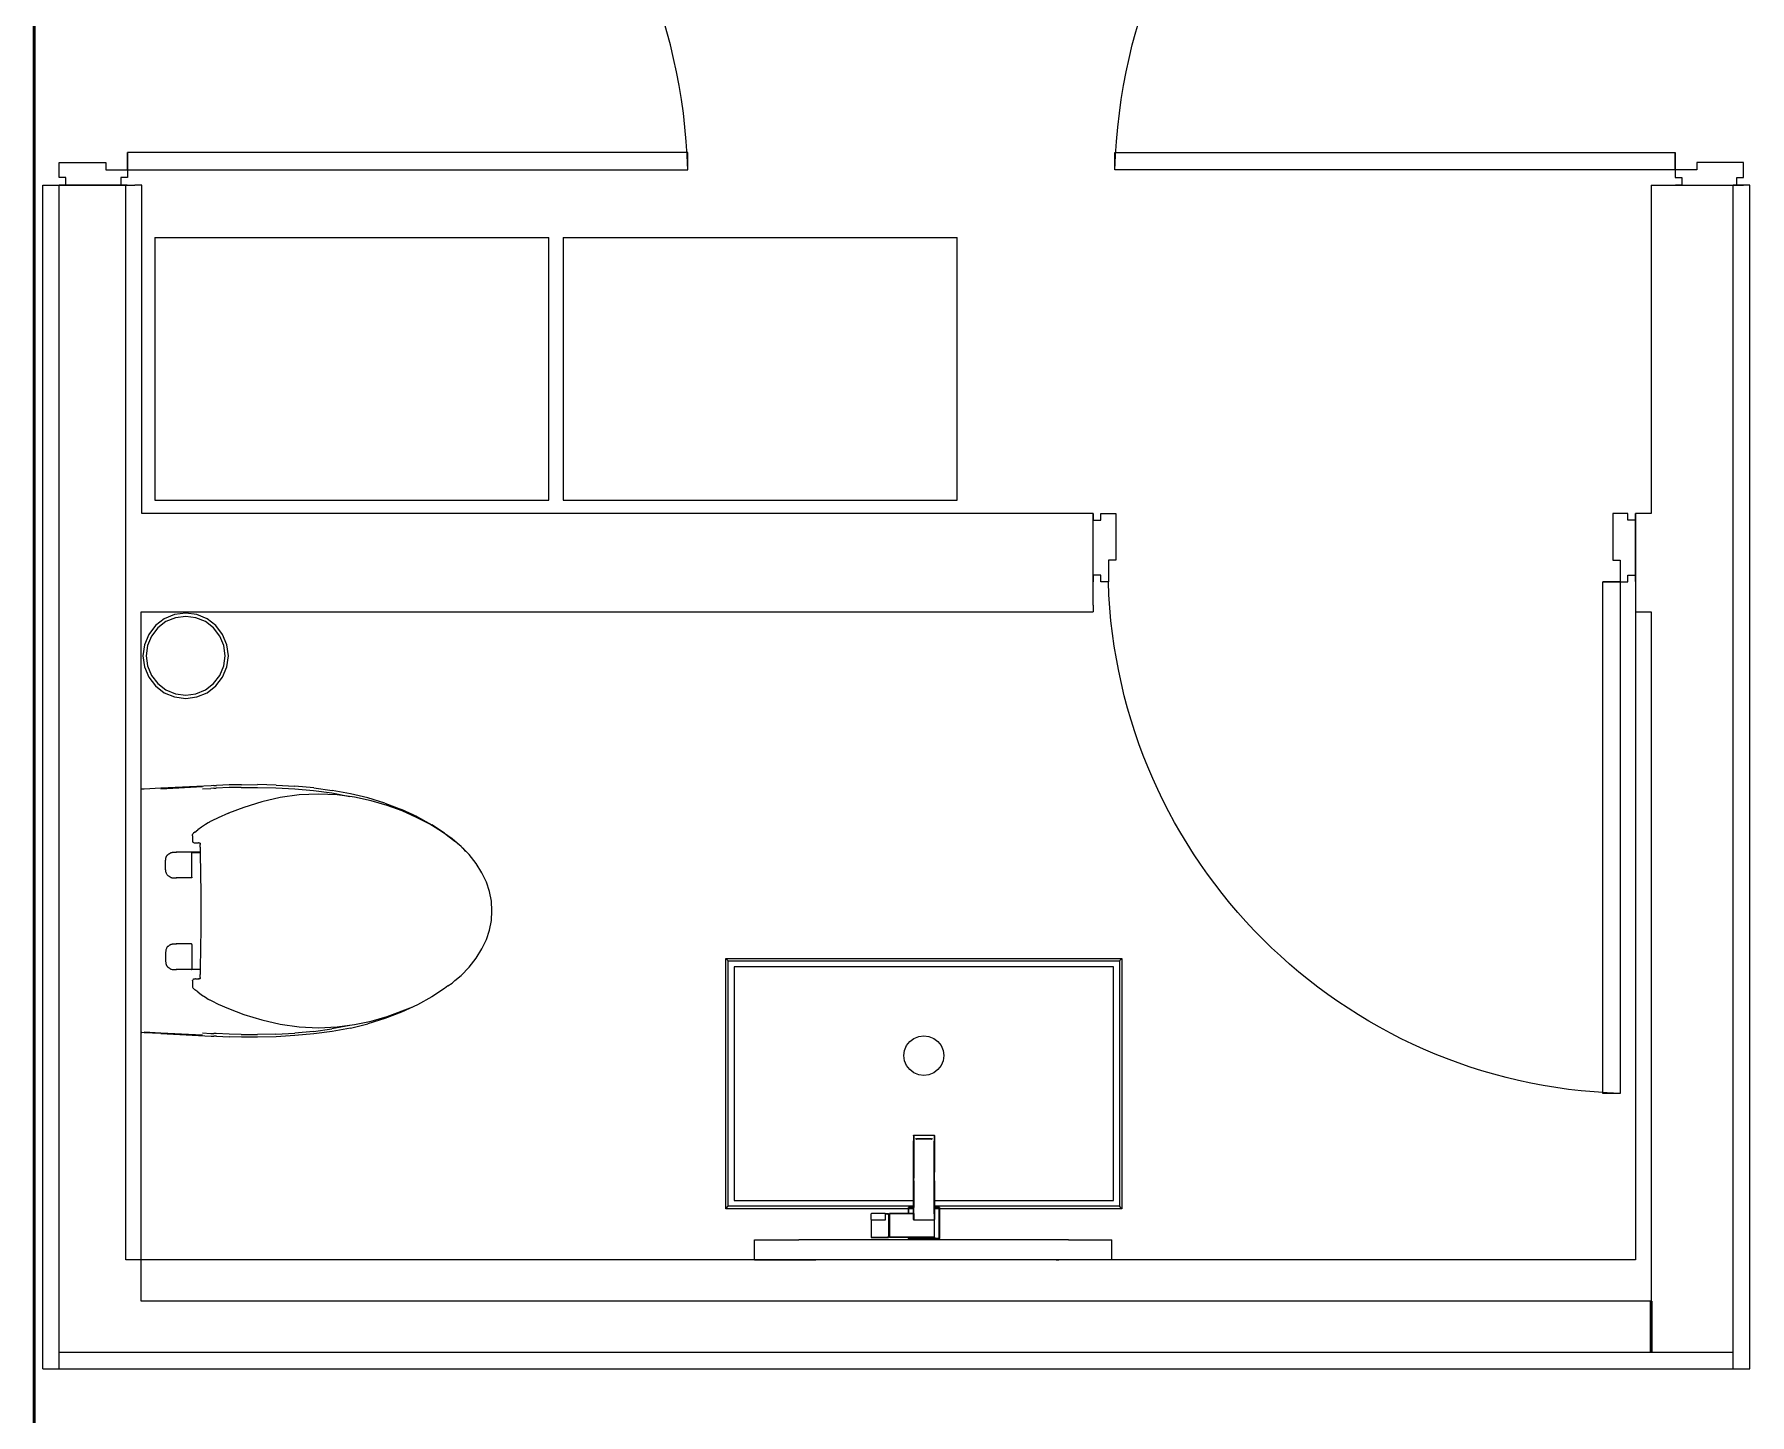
# Model space of a CAD drawing. Header units: millimetres. Extents: x 44692 to 659456, y -26273 to 96111.
# Drawn here: x 241236 to 244590, y 32705 to 35404 of the extents above; entities that cross this region are included whole.
import ezdxf

# ---------------------------------------------------------------- set-up
doc = ezdxf.new("R2010")
doc.units = ezdxf.units.MM
doc.header["$LTSCALE"] = 100
doc.layers.add('0inne_gulv', color=255, linetype='Continuous', lineweight=13)
doc.layers.add('Paredes', color=7, linetype='Continuous', lineweight=50)
doc.layers.add('Edges', color=7, linetype='Continuous')
doc.layers.add('SectionCutEdges', color=7, linetype='Continuous')

msp = doc.modelspace()

# ---------------------------------------------------------------- linework, layer by layer
for points in [[(242513.256, 35139.252, 0.39671728), (241418.007, 36234.986)], [(243348.463, 35139.252, -0.39671728), (244443.711, 36234.986)], [(244336.296, 33333.358, -0.39671728), (243335.67, 34333.541)]]:
    msp.add_lwpolyline(points, format="xyb")
for points in [[(241418.007, 35139.252), (241418.007, 35124.346), (241418.007, 35124.346), (241418.007, 35124.346), (241418.007, 35124.346), (241404.698, 35124.346), (241404.698, 35109.44), (241417.069, 35109.44), (241283.975, 35109.44), (241297.284, 35109.44), (241297.284, 35124.346), (241283.975, 35124.346), (241283.975, 35139.252), (241283.975, 35139.252), (241283.975, 35153.804), (241375.417, 35153.804), (241375.417, 35139.252)], [(241418.007, 35173.324), (241418.007, 35139.252), (242513.253, 35139.252), (242513.253, 35173.324)], [(244443.711, 35173.324), (244443.711, 35139.252), (243348.466, 35139.252), (243348.466, 35173.324)], [(244443.711, 35139.252), (244443.711, 35124.346), (244443.711, 35124.346), (244443.711, 35124.346), (244443.711, 35124.346), (244457.021, 35124.346), (244457.021, 35109.44), (244444.65, 35109.44), (244577.744, 35109.44), (244564.434, 35109.44), (244564.434, 35124.346), (244577.744, 35124.346), (244577.744, 35139.252), (244577.744, 35139.252), (244577.744, 35153.804), (244486.301, 35153.804), (244486.301, 35139.252)], [(243305.857, 34346.85), (243305.857, 34333.541), (243305.857, 34333.541), (243305.857, 34467.573), (243305.857, 34454.264), (243320.763, 34454.264), (243320.763, 34467.573), (243335.67, 34467.573), (243335.67, 34467.573), (243350.221, 34467.573), (243350.221, 34376.131), (243335.67, 34376.131), (243335.67, 34333.541), (243320.763, 34333.541), (243320.763, 34346.85)], [(244336.296, 34333.541), (244351.202, 34333.541), (244351.202, 34333.541), (244351.202, 34333.541), (244351.202, 34333.541), (244351.202, 34346.85), (244366.109, 34346.85), (244366.109, 34334.479), (244366.109, 34467.573), (244366.109, 34454.264), (244351.202, 34454.264), (244351.202, 34467.573), (244336.296, 34467.573), (244336.296, 34467.573), (244321.744, 34467.573), (244321.744, 34376.131), (244336.296, 34376.131)], [(244302.224, 34333.541), (244336.296, 34333.541), (244336.296, 33333.358), (244302.224, 33333.358)]]:
    msp.add_lwpolyline(points, close=True)
for points in [[(241418.007, 35139.252), (241418.007, 35173.324)], [(244443.711, 35139.252), (244443.711, 35173.324)], [(244336.296, 34333.541), (244302.224, 34333.541)]]:
    msp.add_lwpolyline(points)
at = {"layer": '0inne_gulv'}
for p, q in [((241445.522, 33928.18), (241444.442, 33927.887)), ((241450.097, 33928.466), (241445.522, 33928.18)), ((241482.665, 33930.307), (241450.097, 33928.466)), ((241581.368, 33935.039), (241482.665, 33930.307)), ((241482.809, 33929.188), (241564.318, 33933.257)), ((241564.051, 33928.926), (241580.976, 33929.745)), ((241586.33, 33929.943), (241580.976, 33929.745)), ((241586.689, 33935.285), (241581.368, 33935.039)), ((241586.33, 33929.943), (241591.35, 33930.15)), ((241586.689, 33935.285), (241591.703, 33935.502)), ((241616.216, 33931.231), (241591.35, 33930.15)), ((241616.618, 33936.502), (241591.703, 33935.502)), ((241640.147, 33931.81), (241616.216, 33931.231)), ((241640.541, 33937.036), (241616.618, 33936.502)), ((241640.147, 33931.81), (241671.908, 33931.808)), ((241640.541, 33937.036), (241672.205, 33937.046)), ((241671.908, 33931.808), (241707.923, 33930.993)), ((241708.164, 33936.207), (241672.205, 33937.046)), ((241716.42, 33911.867), (241680.367, 33903.512)), ((241707.923, 33930.993), (241744.611, 33929.136)), ((241708.164, 33936.207), (241744.972, 33934.197)), ((241753.316, 33917.093), (241716.42, 33911.867)), ((241744.611, 33929.136), (241781.321, 33925.877)), ((241781.867, 33930.828), (241744.972, 33934.197)), ((241790.937, 33918.69), (241753.316, 33917.093)), ((241781.321, 33925.877), (241817.399, 33920.857)), ((241781.867, 33930.828), (241818.087, 33925.91)), ((241827.665, 33917.057), (241790.937, 33918.69)), ((241817.399, 33920.857), (241852.601, 33914.104)), ((241853.442, 33919.34), (241818.087, 33925.91)), ((241861.88, 33912.596), (241827.665, 33917.057)), ((241887.743, 33911.016), (241853.442, 33919.34)), ((241894.208, 33905.654), (241861.88, 33912.596)), ((241921.133, 33900.701), (241887.743, 33911.016)), ((241615.36, 33881.351), (241594.819, 33872.382)), ((241645.278, 33892.534), (241615.36, 33881.351)), ((241615.627, 33880.989), (241615.517, 33880.948)), ((241680.367, 33903.512), (241645.278, 33892.534)), ((241925.275, 33896.578), (241894.208, 33905.654)), ((241921.133, 33900.701), (241953.759, 33888.158)), ((241954.927, 33885.64), (241925.275, 33896.578)), ((241984.64, 33873.859), (241953.759, 33888.158)), ((241983.008, 33873.111), (241954.927, 33885.64)), ((241549.225, 33844.477), (241546.564, 33842.255)), ((241549.225, 33844.477), (241555.122, 33848.86)), ((241562.534, 33854.078), (241555.122, 33848.86)), ((241569.986, 33858.961), (241562.534, 33854.078)), ((241575.69, 33862.567), (241569.986, 33858.961)), ((241577.855, 33863.958), (241575.69, 33862.567)), ((241578.165, 33864.123), (241577.855, 33863.958)), ((241582.813, 33866.436), (241578.165, 33864.123)), ((241594.819, 33872.382), (241582.813, 33866.436)), ((242008.859, 33859.627), (241983.008, 33873.111)), ((241984.64, 33873.859), (242012.797, 33858.271)), ((242008.888, 33859.612), (242008.859, 33859.627)), ((242031.939, 33845.761), (242008.888, 33859.612)), ((242037.5, 33842.236), (242012.797, 33858.271)), ((242044.303, 33837.049), (242031.939, 33845.761)), ((241544.777, 33836.677), (241544.67, 33831.692)), ((241544.67, 33831.692), (241544.8, 33826.88)), ((241544.783, 33836.757), (241544.777, 33836.677)), ((241544.783, 33836.757), (241545.081, 33839.476)), ((241544.8, 33826.88), (241545.175, 33824.832)), ((241545.65, 33840.969), (241545.081, 33839.476)), ((241545.175, 33824.832), (241547.756, 33823.513)), ((241545.65, 33840.969), (241546.564, 33842.255)), ((241548.39, 33823.449), (241547.756, 33823.513)), ((241548.39, 33823.449), (241550.059, 33823.417)), ((241550.059, 33823.417), (241550.892, 33823.38)), ((241550.892, 33823.38), (241553.174, 33823.226)), ((241553.174, 33823.226), (241555.831, 33823.171)), ((241556.267, 33823.142), (241555.831, 33823.171)), ((241556.267, 33823.142), (241556.499, 33823.132)), ((241559.609, 33822.407), (241559.84, 33820.217)), ((241560.002, 33814.591), (241559.84, 33820.217)), ((241560.002, 33814.591), (241560.078, 33805.248)), ((242037.5, 33842.236), (242044.303, 33837.049)), ((242044.303, 33837.049), (242058.017, 33826.594)), ((242052.311, 33831.407), (242044.303, 33837.049)), ((242058.017, 33826.594), (242052.311, 33831.407)), ((242067.212, 33818.1), (242058.017, 33826.594)), ((242070.153, 33816.396), (242058.017, 33826.594)), ((242085.758, 33800.324), (242070.153, 33816.396)), ((242075.306, 33810.623), (242071.6, 33814.046)), ((242079.3, 33806.096), (242075.306, 33810.623)), ((241542.623, 33804.975), (241513.27, 33804.975)), ((241542.623, 33804.975), (241542.68, 33804.975)), ((241542.801, 33805.137), (241542.68, 33804.975)), ((241542.68, 33804.975), (241543.006, 33804.975)), ((241560.079, 33805.137), (241542.801, 33805.137)), ((241543.006, 33804.975), (241543.313, 33804.674)), ((241543.313, 33804.674), (241543.334, 33804.484)), ((241543.334, 33804.484), (241543.415, 33803.769)), ((241543.334, 33804.484), (241560.085, 33804.484)), ((241543.415, 33755.957), (241543.415, 33803.769)), ((241560.078, 33805.248), (241560.084, 33804.596)), ((241560.084, 33804.596), (241560.099, 33802.728)), ((241560.099, 33802.728), (241561.106, 33724.689)), ((242099.42, 33782.786), (242085.758, 33800.324)), ((242110.747, 33764.56), (242099.42, 33782.786)), ((241543.006, 33754.75), (241513.27, 33754.75)), ((241543.313, 33755.052), (241543.006, 33754.75)), ((241543.415, 33755.957), (241543.313, 33755.052)), ((242119.348, 33746.426), (242110.747, 33764.56)), ((242125.414, 33728.098), (242119.348, 33746.426)), ((241561.106, 33724.689), (241561.332, 33690.245)), ((242129.135, 33709.291), (242125.414, 33728.098)), ((242130.409, 33690.245), (242129.135, 33709.291)), ((241561.332, 33690.245), (241561.106, 33655.801)), ((242129.135, 33671.199), (242130.409, 33690.245)), ((241561.106, 33655.801), (241560.099, 33577.761)), ((242119.348, 33634.064), (242125.414, 33652.392)), ((242125.414, 33652.392), (242129.135, 33671.199)), ((241543.006, 33625.74), (241513.27, 33625.74)), ((241543.313, 33625.438), (241543.006, 33625.74)), ((241543.415, 33624.533), (241543.313, 33625.438)), ((241543.415, 33624.533), (241543.415, 33576.721)), ((242099.42, 33597.704), (242110.747, 33615.929)), ((242110.747, 33615.929), (242119.348, 33634.064)), ((241542.623, 33575.514), (241513.27, 33575.514)), ((241542.623, 33575.514), (241542.68, 33575.514)), ((241542.68, 33575.514), (241543.006, 33575.514)), ((241542.801, 33575.353), (241542.68, 33575.514)), ((241560.079, 33575.353), (241542.801, 33575.353)), ((241543.006, 33575.514), (241543.313, 33575.816)), ((241543.313, 33575.816), (241543.334, 33576.005)), ((241543.334, 33576.005), (241543.415, 33576.721)), ((241543.334, 33576.005), (241560.085, 33576.005)), ((241560.079, 33575.353), (241560.002, 33565.899)), ((241560.085, 33576.005), (241560.079, 33575.353)), ((241560.099, 33577.761), (241560.085, 33576.005)), ((242070.153, 33564.094), (242085.758, 33580.166)), ((242085.758, 33580.166), (242099.42, 33597.704)), ((242587.597, 33596.965), (242587.562, 33596.999)), ((242587.562, 33592.353), (242587.597, 33596.965)), ((242587.597, 33107.932), (242587.562, 33592.353)), ((242587.597, 33596.965), (243361.94, 33596.965)), ((242587.597, 33596.965), (242592.209, 33592.353)), ((242592.209, 33592.353), (243357.328, 33592.353)), ((242592.209, 33112.544), (242592.209, 33592.353)), ((243345.671, 33580.696), (242603.866, 33580.696)), ((242603.866, 33580.696), (242603.866, 33124.201)), ((243345.671, 33124.201), (243345.671, 33580.696)), ((243361.94, 33596.965), (243357.328, 33592.353)), ((243357.328, 33592.353), (243357.328, 33112.544)), ((243361.974, 33596.999), (243361.94, 33596.965)), ((243361.94, 33596.965), (243361.94, 33107.932)), ((241544.8, 33553.61), (241544.67, 33548.798)), ((241544.67, 33548.798), (241544.777, 33543.812)), ((241544.777, 33543.812), (241544.783, 33543.733)), ((241544.783, 33543.733), (241545.081, 33541.014)), ((241544.8, 33553.61), (241545.175, 33555.658)), ((241545.081, 33541.014), (241545.65, 33539.521)), ((241546.054, 33556.542), (241545.175, 33555.658)), ((241546.274, 33556.646), (241546.054, 33556.542)), ((241546.879, 33556.733), (241546.274, 33556.646)), ((241546.879, 33556.733), (241547.756, 33556.977)), ((241547.756, 33556.977), (241548.39, 33557.041)), ((241550.059, 33557.073), (241548.39, 33557.041)), ((241550.892, 33557.109), (241550.059, 33557.073)), ((241550.892, 33557.109), (241553.174, 33557.263)), ((241553.174, 33557.263), (241555.831, 33557.319)), ((241556.267, 33557.348), (241555.831, 33557.319)), ((241556.499, 33557.358), (241556.267, 33557.348)), ((241556.499, 33557.358), (241557.035, 33557.344)), ((241557.035, 33557.344), (241558.166, 33557.373)), ((241558.474, 33557.444), (241558.166, 33557.373)), ((241558.671, 33557.487), (241558.474, 33557.444)), ((241558.671, 33557.487), (241558.809, 33557.52)), ((241558.854, 33557.542), (241558.809, 33557.52)), ((241559.277, 33557.75), (241558.854, 33557.542)), ((241559.277, 33557.75), (241559.609, 33558.083)), ((241559.84, 33560.273), (241559.609, 33558.083)), ((241559.84, 33560.273), (241560.002, 33565.899)), ((242044.303, 33543.44), (242037.5, 33538.254)), ((242044.303, 33543.44), (242052.311, 33549.083)), ((242052.311, 33549.083), (242058.017, 33553.896)), ((242058.017, 33553.896), (242070.153, 33564.094)), ((241545.65, 33539.521), (241546.564, 33538.234)), ((241546.564, 33538.234), (241549.225, 33536.013)), ((241555.122, 33531.629), (241549.225, 33536.013)), ((241555.122, 33531.629), (241562.534, 33526.412)), ((241562.534, 33526.412), (241569.986, 33521.529)), ((241569.986, 33521.529), (241575.69, 33517.922)), ((241575.69, 33517.922), (241577.855, 33516.532)), ((241577.855, 33516.532), (241578.165, 33516.367)), ((241578.165, 33516.367), (241578.502, 33516.17)), ((241578.502, 33516.17), (241582.813, 33514.054)), ((241582.813, 33514.054), (241594.819, 33508.107)), ((241594.819, 33508.107), (241615.36, 33499.138)), ((242012.797, 33522.219), (241984.64, 33506.631)), ((242008.859, 33520.862), (242008.888, 33520.878)), ((242037.5, 33538.254), (242012.797, 33522.219)), ((241615.36, 33499.138), (241645.278, 33487.955)), ((241645.278, 33487.955), (241680.367, 33476.977)), ((241680.367, 33476.977), (241716.42, 33468.623)), ((241861.88, 33467.894), (241894.208, 33474.836)), ((241921.133, 33479.789), (241887.743, 33469.474)), ((241894.208, 33474.836), (241925.275, 33483.912)), ((241953.759, 33492.331), (241921.133, 33479.789)), ((241925.275, 33483.912), (241975.934, 33502.6)), ((241984.64, 33506.631), (241953.759, 33492.331)), ((241444.442, 33452.602), (241445.522, 33452.31)), ((241450.097, 33452.024), (241445.522, 33452.31)), ((241482.665, 33450.182), (241450.097, 33452.024)), ((241482.809, 33451.302), (241450.123, 33453.121)), ((241482.665, 33450.182), (241581.368, 33445.451)), ((241564.318, 33447.233), (241482.809, 33451.302)), ((241564.051, 33451.563), (241580.976, 33450.745)), ((241580.976, 33450.745), (241586.33, 33450.547)), ((241581.368, 33445.451), (241586.689, 33445.205)), ((241591.35, 33450.34), (241586.33, 33450.547)), ((241591.703, 33444.988), (241586.689, 33445.205)), ((241616.216, 33449.259), (241591.35, 33450.34)), ((241591.703, 33444.988), (241616.618, 33443.988)), ((241640.147, 33448.68), (241616.216, 33449.259)), ((241640.541, 33443.454), (241616.618, 33443.988)), ((241640.147, 33448.68), (241671.908, 33448.682)), ((241672.205, 33443.444), (241640.541, 33443.454)), ((241707.923, 33449.497), (241671.908, 33448.682)), ((241708.164, 33444.282), (241672.205, 33443.444)), ((241707.923, 33449.497), (241744.611, 33451.354)), ((241744.972, 33446.292), (241708.164, 33444.282)), ((241716.42, 33468.623), (241753.316, 33463.396)), ((241781.321, 33454.613), (241744.611, 33451.354)), ((241781.867, 33449.662), (241744.972, 33446.292)), ((241753.316, 33463.396), (241790.937, 33461.8)), ((241781.321, 33454.613), (241817.399, 33459.632)), ((241818.087, 33454.58), (241781.867, 33449.662)), ((241790.937, 33461.8), (241827.665, 33463.433)), ((241852.601, 33466.386), (241817.399, 33459.632)), ((241853.442, 33461.15), (241818.087, 33454.58)), ((241827.665, 33463.433), (241861.88, 33467.894)), ((241853.442, 33461.15), (241887.743, 33469.474)), ((242947.289, 33434.742), (242955.338, 33440.918)), ((242955.338, 33440.918), (242964.71, 33444.8)), ((242964.71, 33444.8), (242974.768, 33446.124)), ((242974.768, 33446.124), (242984.826, 33444.8)), ((242984.826, 33444.8), (242994.198, 33440.918)), ((242994.198, 33440.918), (243002.247, 33434.742)), ((242935.907, 33407.263), (242937.231, 33417.321)), ((242937.231, 33397.206), (242935.907, 33407.263)), ((242937.231, 33417.321), (242941.114, 33426.694)), ((242941.114, 33426.694), (242947.289, 33434.742)), ((243002.247, 33434.742), (243008.423, 33426.694)), ((243008.423, 33426.694), (243012.305, 33417.321)), ((243012.305, 33417.321), (243013.629, 33407.263)), ((243013.629, 33407.263), (243012.305, 33397.206)), ((242941.114, 33387.833), (242937.231, 33397.206)), ((242947.289, 33379.785), (242941.114, 33387.833)), ((242955.338, 33373.609), (242947.289, 33379.785)), ((242964.71, 33369.727), (242955.338, 33373.609)), ((242994.198, 33373.609), (242984.826, 33369.727)), ((243002.247, 33379.785), (242994.198, 33373.609)), ((243008.423, 33387.833), (243002.247, 33379.785)), ((243012.305, 33397.206), (243008.423, 33387.833)), ((242974.768, 33368.403), (242964.71, 33369.727)), ((242984.826, 33369.727), (242974.768, 33368.403)), ((242954.682, 33251.309), (242954.873, 33251.75)), ((242954.682, 33251.309), (242954.682, 33240.861)), ((242954.873, 33240.42), (242954.682, 33240.861)), ((242954.682, 33240.861), (242954.682, 33179.016)), ((242954.873, 33251.75), (242955.334, 33251.933)), ((242954.873, 33251.75), (242954.873, 33240.42)), ((242955.334, 33240.238), (242954.873, 33240.42)), ((242954.873, 33179.016), (242954.873, 33240.42)), ((242955.334, 33251.933), (242994.788, 33251.933)), ((242955.334, 33251.933), (242955.334, 33240.238)), ((242955.334, 33240.238), (242955.334, 33179.016)), ((242958.799, 33245.075), (242958.832, 33244.999)), ((242958.832, 33245.075), (242958.832, 33244.999)), ((242958.832, 33244.999), (242959.13, 33244.627)), ((242958.921, 33245.075), (242959.13, 33244.815)), ((242959.13, 33244.815), (242959.519, 33244.53)), ((242959.13, 33244.815), (242959.13, 33244.627)), ((242959.13, 33244.627), (242959.519, 33244.342)), ((242959.519, 33244.53), (242959.972, 33244.35)), ((242959.519, 33244.53), (242959.519, 33244.342)), ((242959.519, 33244.342), (242959.972, 33244.162)), ((242959.972, 33244.35), (242960.458, 33244.289)), ((242959.972, 33244.35), (242959.972, 33244.162)), ((242959.972, 33244.162), (242960.458, 33244.101)), ((242989.792, 33244.289), (242960.458, 33244.289)), ((242989.792, 33244.101), (242960.458, 33244.101)), ((242989.792, 33244.289), (242990.278, 33244.35)), ((242989.792, 33244.101), (242990.278, 33244.162)), ((242990.278, 33244.35), (242990.731, 33244.53)), ((242990.278, 33244.35), (242990.278, 33244.162)), ((242990.278, 33244.162), (242990.731, 33244.342)), ((242990.731, 33244.53), (242991.12, 33244.815)), ((242990.731, 33244.342), (242991.12, 33244.627)), ((242990.731, 33244.53), (242990.731, 33244.342)), ((242991.12, 33244.815), (242991.329, 33245.075)), ((242991.12, 33244.627), (242991.418, 33244.999)), ((242991.12, 33244.815), (242991.12, 33244.627)), ((242991.418, 33244.999), (242991.451, 33245.075)), ((242991.418, 33245.075), (242991.418, 33244.999)), ((242994.788, 33251.933), (242995.249, 33251.75)), ((242994.788, 33251.933), (242994.788, 33240.238)), ((242995.249, 33240.42), (242994.788, 33240.238)), ((242994.788, 33179.016), (242994.788, 33240.238)), ((242995.249, 33251.75), (242995.44, 33251.309)), ((242995.249, 33251.75), (242995.249, 33240.42)), ((242995.44, 33240.861), (242995.249, 33240.42)), ((242995.249, 33240.42), (242995.249, 33179.016)), ((242995.44, 33251.309), (242995.44, 33240.861)), ((242995.44, 33240.861), (242995.44, 33179.016)), ((242954.682, 33179.016), (242954.873, 33179.016)), ((242954.682, 33167.359), (242954.682, 33179.016)), ((242954.873, 33179.016), (242955.334, 33179.016)), ((242954.873, 33167.359), (242954.873, 33179.016)), ((242955.334, 33179.016), (242955.334, 33167.359)), ((242994.788, 33179.016), (242995.249, 33179.016)), ((242994.788, 33167.359), (242994.788, 33179.016)), ((242995.249, 33179.016), (242995.44, 33179.016)), ((242995.249, 33179.016), (242995.249, 33167.359)), ((242995.44, 33167.359), (242995.44, 33179.016)), ((242954.873, 33167.359), (242954.682, 33167.359)), ((242954.682, 33167.359), (242954.682, 33162.712)), ((242954.873, 33162.712), (242954.682, 33162.712)), ((242954.682, 33110.125), (242954.682, 33162.712)), ((242955.334, 33167.359), (242954.873, 33167.359)), ((242954.873, 33162.712), (242954.873, 33167.359)), ((242955.334, 33162.712), (242954.873, 33162.712)), ((242954.873, 33110.125), (242954.873, 33162.712)), ((242955.334, 33162.712), (242955.334, 33167.359)), ((242955.334, 33162.712), (242955.334, 33110.125)), ((242995.249, 33167.359), (242994.788, 33167.359)), ((242994.788, 33162.712), (242994.788, 33167.359)), ((242995.249, 33162.712), (242994.788, 33162.712)), ((242994.788, 33162.712), (242994.788, 33110.125)), ((242995.44, 33167.359), (242995.249, 33167.359)), ((242995.249, 33162.712), (242995.249, 33167.359)), ((242995.44, 33162.712), (242995.249, 33162.712)), ((242995.249, 33110.125), (242995.249, 33162.712)), ((242995.44, 33162.712), (242995.44, 33167.359)), ((242995.44, 33162.712), (242995.44, 33110.125)), ((242587.562, 33107.897), (242587.597, 33107.932)), ((242587.597, 33107.932), (242592.209, 33112.544)), ((242954.682, 33107.897), (242587.597, 33107.932)), ((242954.682, 33112.544), (242592.209, 33112.544)), ((242603.866, 33124.201), (242954.682, 33124.201)), ((242944.639, 33109.498), (242944.823, 33109.941)), ((242944.734, 33109.479), (242944.639, 33109.498)), ((242944.639, 33098.317), (242944.639, 33109.498)), ((242944.889, 33109.875), (242944.734, 33109.479)), ((242944.832, 33109.46), (242944.734, 33109.479)), ((242944.734, 33098.317), (242944.734, 33109.479)), ((242944.823, 33109.941), (242945.266, 33110.125)), ((242944.823, 33109.941), (242944.889, 33109.875)), ((242944.823, 33109.941), (242944.967, 33109.931)), ((242944.937, 33109.827), (242944.832, 33109.46)), ((242944.832, 33109.46), (242944.965, 33109.48)), ((242944.832, 33098.317), (242944.832, 33109.46)), ((242944.967, 33109.931), (242944.889, 33109.875)), ((242944.937, 33109.827), (242944.889, 33109.875)), ((242944.967, 33109.931), (242944.937, 33109.827)), ((242945.053, 33109.711), (242944.937, 33109.827)), ((242944.964, 33098.317), (242944.965, 33109.48)), ((242944.965, 33109.48), (242945.053, 33109.711)), ((242944.965, 33109.48), (242945.291, 33109.497)), ((242944.967, 33109.931), (242945.033, 33109.931)), ((242945.033, 33109.931), (242945.266, 33110.125)), ((242945.285, 33110.031), (242945.033, 33109.931)), ((242945.304, 33109.932), (242945.033, 33109.931)), ((242945.053, 33109.711), (242945.284, 33109.799)), ((242945.266, 33110.125), (242945.285, 33110.031)), ((242954.682, 33110.125), (242945.266, 33110.125)), ((242945.284, 33109.799), (242945.304, 33109.932)), ((242945.291, 33109.497), (242945.284, 33109.799)), ((242945.284, 33109.799), (242954.682, 33109.799)), ((242945.285, 33110.031), (242954.682, 33110.031)), ((242945.291, 33098.317), (242945.291, 33109.497)), ((242945.291, 33109.497), (242954.682, 33109.497)), ((242945.304, 33109.932), (242954.682, 33109.932)), ((242954.682, 33110.125), (242954.682, 33110.031)), ((242954.873, 33110.125), (242954.682, 33110.125)), ((242954.682, 33110.031), (242954.873, 33110.031)), ((242954.682, 33110.031), (242954.682, 33109.932)), ((242954.682, 33109.932), (242954.873, 33109.932)), ((242954.682, 33109.932), (242954.682, 33109.799)), ((242954.682, 33109.799), (242954.873, 33109.799)), ((242954.682, 33109.799), (242954.682, 33109.497)), ((242954.682, 33109.497), (242954.873, 33109.497)), ((242954.682, 33098.317), (242954.682, 33109.497)), ((242955.334, 33110.125), (242954.873, 33110.125)), ((242954.873, 33110.031), (242954.873, 33110.125)), ((242954.873, 33110.031), (242955.334, 33110.031)), ((242954.873, 33109.932), (242954.873, 33110.031)), ((242954.873, 33109.932), (242955.334, 33109.932)), ((242954.873, 33109.799), (242954.873, 33109.932)), ((242954.873, 33109.799), (242955.334, 33109.799)), ((242954.873, 33109.497), (242954.873, 33109.799)), ((242954.873, 33109.497), (242955.334, 33109.497)), ((242954.873, 33098.317), (242954.873, 33109.497)), ((242955.334, 33110.031), (242955.334, 33110.125)), ((242955.334, 33109.932), (242955.334, 33110.031)), ((242955.334, 33109.799), (242955.334, 33109.932)), ((242955.334, 33109.497), (242955.334, 33109.799)), ((242955.334, 33098.317), (242955.334, 33109.497)), ((242995.249, 33110.125), (242994.788, 33110.125)), ((242994.788, 33110.031), (242994.788, 33110.125)), ((242994.788, 33110.031), (242995.249, 33110.031)), ((242994.788, 33109.932), (242994.788, 33110.031)), ((242994.788, 33109.799), (242994.788, 33109.932)), ((242994.788, 33109.932), (242995.249, 33109.932)), ((242994.788, 33109.497), (242994.788, 33109.799)), ((242994.788, 33109.799), (242995.249, 33109.799)), ((242994.788, 33109.497), (242995.249, 33109.497)), ((242994.788, 33109.497), (242994.788, 33098.317)), ((242995.44, 33110.125), (242995.249, 33110.125)), ((242995.249, 33110.031), (242995.249, 33110.125)), ((242995.249, 33109.932), (242995.249, 33110.031)), ((242995.249, 33110.031), (242995.44, 33110.031)), ((242995.249, 33109.799), (242995.249, 33109.932)), ((242995.249, 33109.932), (242995.44, 33109.932)), ((242995.249, 33109.799), (242995.44, 33109.799)), ((242995.249, 33109.497), (242995.249, 33109.799)), ((242995.249, 33109.497), (242995.44, 33109.497)), ((242995.249, 33098.126), (242995.249, 33109.497)), ((242995.44, 33124.201), (243345.671, 33124.201)), ((243357.328, 33112.544), (242995.44, 33112.544)), ((243004.856, 33110.125), (242995.44, 33110.125)), ((242995.44, 33110.031), (242995.44, 33110.125)), ((242995.44, 33110.031), (243004.837, 33110.031)), ((242995.44, 33109.932), (242995.44, 33110.031)), ((242995.44, 33109.932), (243004.817, 33109.932)), ((242995.44, 33109.799), (242995.44, 33109.932)), ((242995.44, 33109.799), (243004.838, 33109.799)), ((242995.44, 33109.497), (242995.44, 33109.799)), ((242995.44, 33109.497), (243004.831, 33109.497)), ((242995.44, 33109.497), (242995.44, 33097.665)), ((243361.94, 33107.932), (242995.44, 33107.897)), ((243004.817, 33109.932), (243005.089, 33109.931)), ((243004.838, 33109.799), (243004.817, 33109.932)), ((243004.831, 33109.497), (243004.838, 33109.799)), ((243004.831, 33049.934), (243004.831, 33109.497)), ((243005.157, 33109.48), (243004.831, 33109.497)), ((243004.856, 33110.125), (243004.837, 33110.031)), ((243004.837, 33110.031), (243005.089, 33109.931)), ((243005.068, 33109.711), (243004.838, 33109.799)), ((243005.299, 33109.941), (243004.856, 33110.125)), ((243005.089, 33109.931), (243004.856, 33110.125)), ((243005.068, 33109.711), (243005.185, 33109.827)), ((243005.157, 33109.48), (243005.068, 33109.711)), ((243005.089, 33109.931), (243005.155, 33109.931)), ((243005.299, 33109.941), (243005.155, 33109.931)), ((243005.155, 33109.931), (243005.233, 33109.875)), ((243005.155, 33109.931), (243005.185, 33109.827)), ((243005.164, 33049.926), (243005.157, 33109.48)), ((243005.29, 33109.46), (243005.157, 33109.48)), ((243005.185, 33109.827), (243005.233, 33109.875)), ((243005.185, 33109.827), (243005.29, 33109.46)), ((243005.299, 33109.941), (243005.233, 33109.875)), ((243005.233, 33109.875), (243005.388, 33109.479)), ((243005.29, 33109.46), (243005.388, 33109.479)), ((243005.29, 33049.947), (243005.29, 33109.46)), ((243005.483, 33109.498), (243005.299, 33109.941)), ((243005.388, 33109.479), (243005.483, 33109.498)), ((243005.388, 33049.927), (243005.388, 33109.479)), ((243005.483, 33109.498), (243005.483, 33049.909)), ((243361.94, 33107.932), (243357.328, 33112.544)), ((243361.974, 33107.897), (243361.94, 33107.932)), ((242871.72, 33098.126), (242871.529, 33097.665)), ((242871.529, 33086.74), (242871.529, 33097.665)), ((242871.529, 33086.74), (242871.72, 33086.279)), ((242871.529, 33086.74), (242871.529, 33052.118)), ((242871.72, 33098.126), (242872.181, 33098.317)), ((242871.72, 33086.279), (242872.181, 33086.088)), ((242899.239, 33098.317), (242872.181, 33098.317)), ((242872.181, 33086.088), (242899.239, 33086.088)), ((242899.239, 33098.317), (242905.378, 33098.317)), ((242899.7, 33098.126), (242899.239, 33098.317)), ((242899.239, 33086.088), (242899.7, 33086.279)), ((242899.891, 33097.665), (242899.7, 33098.126)), ((242899.7, 33098.126), (242905.378, 33098.126)), ((242899.7, 33086.279), (242899.891, 33086.74)), ((242899.891, 33086.74), (242899.891, 33097.665)), ((242899.891, 33097.665), (242905.378, 33097.665)), ((242905.378, 33098.126), (242905.378, 33098.317)), ((242905.378, 33097.665), (242905.378, 33098.126)), ((242905.378, 33095.73), (242905.378, 33097.665)), ((242906.96, 33096.438), (242905.378, 33095.73)), ((242905.378, 33095.73), (242905.378, 33089.627)), ((242906.96, 33090.128), (242905.378, 33089.627)), ((242905.378, 33089.627), (242905.378, 33088.234)), ((242905.378, 33088.234), (242906.96, 33088.234)), ((242905.378, 33088.234), (242905.378, 33084.326)), ((242905.378, 33084.326), (242906.96, 33084.326)), ((242905.378, 33084.326), (242905.378, 33074.894)), ((242906.96, 33074.894), (242905.378, 33074.894)), ((242905.378, 33074.894), (242905.378, 33065.461)), ((242907.402, 33096.133), (242906.96, 33096.438)), ((242906.96, 33096.438), (242906.96, 33090.128)), ((242907.402, 33089.912), (242906.96, 33090.128)), ((242906.96, 33088.234), (242906.96, 33090.128)), ((242906.96, 33088.234), (242907.402, 33088.234)), ((242906.96, 33084.326), (242906.96, 33088.234)), ((242906.96, 33084.326), (242907.402, 33084.326)), ((242906.96, 33074.894), (242906.96, 33084.326)), ((242907.402, 33074.894), (242906.96, 33074.894)), ((242906.96, 33065.461), (242906.96, 33074.894)), ((242907.402, 33098.317), (242907.402, 33098.126)), ((242944.639, 33098.317), (242907.402, 33098.317)), ((242907.402, 33098.126), (242907.402, 33097.665)), ((242944.639, 33098.126), (242907.402, 33098.126)), ((242944.639, 33097.665), (242907.402, 33097.665)), ((242907.402, 33097.665), (242907.402, 33096.133)), ((242907.402, 33096.133), (242907.402, 33089.912)), ((242907.402, 33089.912), (242907.402, 33088.234)), ((242907.402, 33088.234), (242907.402, 33084.326)), ((242907.402, 33084.326), (242907.402, 33074.894)), ((242907.402, 33074.894), (242907.402, 33065.461)), ((242944.639, 33098.126), (242944.639, 33098.317)), ((242944.734, 33098.317), (242944.639, 33098.317)), ((242944.639, 33097.665), (242944.639, 33098.126)), ((242944.734, 33098.126), (242944.639, 33098.126)), ((242944.734, 33097.665), (242944.639, 33097.665)), ((242944.734, 33098.126), (242944.734, 33098.317)), ((242944.832, 33098.317), (242944.734, 33098.317)), ((242944.734, 33097.665), (242944.734, 33098.126)), ((242944.832, 33098.126), (242944.734, 33098.126)), ((242944.832, 33097.665), (242944.734, 33097.665)), ((242944.832, 33098.126), (242944.832, 33098.317)), ((242944.964, 33098.317), (242944.832, 33098.317)), ((242944.832, 33097.665), (242944.832, 33098.126)), ((242944.964, 33098.126), (242944.832, 33098.126)), ((242944.964, 33097.665), (242944.832, 33097.665)), ((242944.964, 33098.126), (242944.964, 33098.317)), ((242945.291, 33098.317), (242944.964, 33098.317)), ((242945.291, 33098.126), (242944.964, 33098.126)), ((242944.964, 33097.665), (242944.964, 33098.126)), ((242945.291, 33097.665), (242944.964, 33097.665)), ((242945.291, 33098.126), (242945.291, 33098.317)), ((242954.682, 33098.317), (242945.291, 33098.317)), ((242945.291, 33097.665), (242945.291, 33098.126)), ((242954.682, 33098.126), (242945.291, 33098.126)), ((242954.682, 33097.665), (242945.291, 33097.665)), ((242954.873, 33098.317), (242954.682, 33098.317)), ((242954.682, 33098.317), (242954.682, 33098.126)), ((242954.682, 33097.665), (242954.873, 33098.126)), ((242954.873, 33098.126), (242954.682, 33098.126)), ((242954.682, 33098.126), (242954.682, 33097.665)), ((242954.682, 33086.74), (242954.682, 33097.665)), ((242954.682, 33086.74), (242954.873, 33086.279)), ((242955.334, 33098.317), (242954.873, 33098.126)), ((242954.873, 33098.126), (242954.873, 33098.317)), ((242955.334, 33098.317), (242954.873, 33098.317)), ((242954.873, 33098.126), (242954.873, 33086.279)), ((242954.873, 33086.279), (242955.334, 33086.088)), ((242955.334, 33098.317), (242955.334, 33086.088)), ((242955.334, 33086.088), (242994.788, 33086.088)), ((242994.788, 33098.317), (242995.249, 33098.126)), ((242994.788, 33098.317), (242994.788, 33086.088)), ((242994.788, 33086.088), (242995.249, 33086.279)), ((242995.249, 33098.126), (242995.44, 33097.665)), ((242995.249, 33098.126), (242995.249, 33086.279)), ((242995.249, 33086.279), (242995.44, 33086.74)), ((242995.44, 33097.665), (242995.44, 33086.74)), ((242995.44, 33052.118), (242995.44, 33086.74)), ((242643.87, 33025.353), (242643.87, 33047.25)), ((242643.87, 33047.25), (242730.328, 33047.25)), ((243257.449, 33047.25), (242730.328, 33047.25)), ((242871.529, 33052.118), (242871.529, 33051.657)), ((242871.529, 33052.118), (242877.414, 33052.118)), ((242871.529, 33051.657), (242871.529, 33051.466)), ((242871.529, 33051.657), (242877.612, 33051.657)), ((242871.529, 33051.466), (242878.09, 33051.466)), ((242877.612, 33051.657), (242877.414, 33052.118)), ((242877.414, 33052.118), (242905.378, 33052.118)), ((242877.612, 33051.657), (242878.09, 33051.466)), ((242877.612, 33051.657), (242905.378, 33051.657)), ((242905.378, 33051.466), (242878.09, 33051.466)), ((242905.378, 33065.461), (242906.96, 33065.461)), ((242905.378, 33065.461), (242905.378, 33061.554)), ((242905.378, 33061.554), (242906.96, 33061.554)), ((242905.378, 33061.554), (242905.378, 33060.161)), ((242906.96, 33059.66), (242905.378, 33060.161)), ((242905.378, 33060.161), (242905.378, 33054.058)), ((242906.96, 33053.35), (242905.378, 33054.058)), ((242905.378, 33052.118), (242905.378, 33054.058)), ((242905.378, 33052.118), (242905.378, 33051.657)), ((242905.378, 33051.657), (242905.378, 33051.466)), ((242906.96, 33065.461), (242907.402, 33065.461)), ((242906.96, 33061.554), (242906.96, 33065.461)), ((242906.96, 33061.554), (242907.402, 33061.554)), ((242906.96, 33059.66), (242906.96, 33061.554)), ((242907.402, 33059.875), (242906.96, 33059.66)), ((242906.96, 33059.66), (242906.96, 33053.35)), ((242907.402, 33053.655), (242906.96, 33053.35)), ((242907.402, 33065.461), (242907.402, 33061.554)), ((242907.402, 33061.554), (242907.402, 33059.875)), ((242907.402, 33059.875), (242907.402, 33053.655)), ((242907.402, 33053.655), (242907.402, 33052.118)), ((242907.402, 33052.118), (242907.402, 33051.657)), ((242944.639, 33052.118), (242907.402, 33052.118)), ((242907.402, 33051.657), (242907.402, 33051.466)), ((242944.639, 33051.657), (242907.402, 33051.657)), ((242944.639, 33051.466), (242907.402, 33051.466)), ((242944.639, 33051.657), (242944.639, 33052.118)), ((242944.734, 33052.118), (242944.639, 33052.118)), ((242944.639, 33051.466), (242944.639, 33051.657)), ((242944.734, 33051.657), (242944.639, 33051.657)), ((242944.639, 33049.909), (242944.639, 33051.466)), ((242944.734, 33051.466), (242944.639, 33051.466)), ((242944.734, 33049.927), (242944.639, 33049.909)), ((242944.823, 33049.465), (242944.639, 33049.909)), ((242944.833, 33049.675), (242944.639, 33049.909)), ((242944.734, 33051.657), (242944.734, 33052.118)), ((242944.832, 33052.118), (242944.734, 33052.118)), ((242944.734, 33051.466), (242944.734, 33051.657)), ((242944.832, 33051.657), (242944.734, 33051.657)), ((242944.734, 33049.927), (242944.734, 33051.466)), ((242944.832, 33051.466), (242944.734, 33051.466)), ((242944.734, 33049.927), (242944.833, 33049.675)), ((242944.823, 33049.465), (242944.833, 33049.609)), ((242944.823, 33049.465), (242944.889, 33049.532)), ((242945.266, 33049.282), (242944.823, 33049.465)), ((242944.832, 33051.657), (242944.832, 33052.118)), ((242944.958, 33052.118), (242944.832, 33052.118)), ((242944.832, 33051.466), (242944.832, 33051.657)), ((242944.958, 33051.657), (242944.832, 33051.657)), ((242944.832, 33049.947), (242944.832, 33051.466)), ((242944.958, 33051.466), (242944.832, 33051.466)), ((242944.958, 33049.926), (242944.832, 33049.947)), ((242944.832, 33049.947), (242944.833, 33049.675)), ((242944.833, 33049.675), (242944.833, 33049.609)), ((242944.833, 33049.609), (242944.937, 33049.579)), ((242944.833, 33049.609), (242944.889, 33049.532)), ((242944.937, 33049.579), (242944.889, 33049.532)), ((242944.889, 33049.532), (242945.285, 33049.376)), ((242945.053, 33049.696), (242944.937, 33049.579)), ((242944.937, 33049.579), (242945.304, 33049.475)), ((242944.958, 33051.657), (242944.958, 33052.118)), ((242945.291, 33052.118), (242944.958, 33052.118)), ((242945.291, 33051.657), (242944.958, 33051.657)), ((242944.958, 33051.466), (242944.958, 33051.657)), ((242945.291, 33051.466), (242944.958, 33051.466)), ((242944.958, 33049.926), (242944.958, 33051.466)), ((242945.291, 33049.934), (242944.958, 33049.926)), ((242945.053, 33049.696), (242944.958, 33049.926)), ((242945.284, 33049.608), (242945.053, 33049.696)), ((242945.285, 33049.376), (242945.266, 33049.282)), ((243004.856, 33049.282), (242945.266, 33049.282)), ((242945.291, 33049.934), (242945.284, 33049.608)), ((243004.838, 33049.608), (242945.284, 33049.608)), ((242945.284, 33049.608), (242945.304, 33049.475)), ((242945.304, 33049.475), (242945.285, 33049.376)), ((243004.837, 33049.376), (242945.285, 33049.376)), ((242945.291, 33051.657), (242945.291, 33052.118)), ((242995.44, 33052.118), (242945.291, 33052.118)), ((242995.44, 33051.657), (242945.291, 33051.657)), ((242945.291, 33051.466), (242945.291, 33051.657)), ((242995.44, 33051.466), (242945.291, 33051.466)), ((242945.291, 33049.934), (242945.291, 33051.466)), ((243004.831, 33049.934), (242945.291, 33049.934)), ((243004.817, 33049.475), (242945.304, 33049.475)), ((242995.44, 33052.118), (242995.44, 33051.657)), ((242995.44, 33051.657), (242995.44, 33051.466)), ((243004.838, 33049.608), (243004.817, 33049.475)), ((243005.185, 33049.579), (243004.817, 33049.475)), ((243004.817, 33049.475), (243004.837, 33049.376)), ((243004.831, 33049.934), (243005.164, 33049.926)), ((243004.831, 33049.934), (243004.838, 33049.608)), ((243005.233, 33049.532), (243004.837, 33049.376)), ((243004.837, 33049.376), (243004.856, 33049.282)), ((243004.838, 33049.608), (243005.069, 33049.696)), ((243004.856, 33049.282), (243005.299, 33049.465)), ((243005.069, 33049.696), (243005.164, 33049.926)), ((243005.069, 33049.696), (243005.185, 33049.579)), ((243005.164, 33049.926), (243005.29, 33049.947)), ((243005.289, 33049.609), (243005.185, 33049.579)), ((243005.185, 33049.579), (243005.233, 33049.532)), ((243005.289, 33049.609), (243005.233, 33049.532)), ((243005.299, 33049.465), (243005.233, 33049.532)), ((243005.29, 33049.947), (243005.289, 33049.675)), ((243005.388, 33049.927), (243005.289, 33049.675)), ((243005.289, 33049.675), (243005.483, 33049.909)), ((243005.289, 33049.675), (243005.289, 33049.609)), ((243005.299, 33049.465), (243005.289, 33049.609)), ((243005.299, 33049.465), (243005.483, 33049.909)), ((243005.388, 33049.927), (243005.483, 33049.909)), ((243257.449, 33047.25), (243342.192, 33047.25)), ((243342.192, 33025.353), (243342.192, 33047.25)), ((242643.87, 33007.894), (242643.87, 33025.353)), ((242643.87, 33007.894), (242763.799, 33007.894)), ((243225.446, 33007.894), (242763.799, 33007.894)), ((243233.769, 33007.894), (243225.446, 33007.894)), ((243233.769, 33007.894), (243238.782, 33007.894)), ((243342.192, 33007.894), (243238.782, 33007.894)), ((243341.238, 33025.353), (243342.192, 33025.353)), ((243342.192, 33007.894), (243342.192, 33025.353))]:
    msp.add_line(p, q, dxfattribs=at)
for points in [[(241495.468, 33760.471), (241494.588, 33762.018), (241493.889, 33763.516), (241493.347, 33764.985), (241492.941, 33766.445), (241492.647, 33767.919), (241492.442, 33769.426), (241492.303, 33770.987), (241492.207, 33772.624), (241492.136, 33774.349), (241492.084, 33776.139), (241492.051, 33777.963), (241492.035, 33779.791), (241492.037, 33781.593), (241492.054, 33783.336), (241492.087, 33784.991), (241492.135, 33786.526), (241492.196, 33787.919), (241492.273, 33789.175), (241492.367, 33790.307), (241492.479, 33791.33), (241492.612, 33792.256), (241492.767, 33793.1), (241492.945, 33793.874), (241493.149, 33794.593), (241493.38, 33795.267), (241493.631, 33795.899), (241493.899, 33796.487), (241494.178, 33797.031), (241494.462, 33797.531), (241494.746, 33797.986), (241495.024, 33798.396), (241495.291, 33798.76), (241495.544, 33799.08), (241495.791, 33799.363), (241496.04, 33799.621), (241496.302, 33799.864), (241496.586, 33800.101), (241496.903, 33800.344), (241497.263, 33800.603), (241497.674, 33800.888), (241498.142, 33801.205), (241498.655, 33801.548), (241499.195, 33801.905), (241499.743, 33802.265), (241500.283, 33802.617), (241500.798, 33802.949), (241501.268, 33803.251), (241501.678, 33803.511), (241502.014, 33803.721), (241502.28, 33803.884), (241502.486, 33804.008), (241502.642, 33804.097), (241502.756, 33804.159), (241502.837, 33804.2), (241502.896, 33804.226), (241502.941, 33804.243)], [(241502.941, 33804.243), (241505.146, 33804.681), (241505.775, 33804.809), (241505.845, 33804.819), (241506.28, 33804.908), (241506.351, 33804.924), (241506.543, 33804.975), (241506.597, 33804.973), (241513.194, 33804.975), (241513.27, 33804.975), (241513.231, 33804.975), (241513.194, 33804.975)], [(241495.468, 33760.471), (241496.1, 33759.981), (241496.815, 33759.458), (241497.583, 33758.916), (241498.375, 33758.374), (241499.162, 33757.846), (241499.914, 33757.351), (241500.601, 33756.905), (241501.193, 33756.523), (241501.669, 33756.219), (241502.036, 33755.987), (241502.31, 33755.817), (241502.504, 33755.698), (241502.635, 33755.621), (241502.717, 33755.575), (241502.766, 33755.55), (241502.797, 33755.538), (241502.823, 33755.528), (241502.85, 33755.518), (241502.882, 33755.508), (241502.925, 33755.496), (241502.983, 33755.482), (241503.06, 33755.465), (241503.161, 33755.443), (241503.29, 33755.416), (241503.45, 33755.383), (241503.636, 33755.346), (241503.842, 33755.304), (241504.06, 33755.26), (241504.285, 33755.215), (241504.51, 33755.17), (241504.728, 33755.127), (241504.933, 33755.086), (241505.119, 33755.048), (241505.287, 33755.015), (241505.438, 33754.984), (241505.574, 33754.957), (241505.696, 33754.932), (241505.807, 33754.909), (241505.907, 33754.888), (241505.998, 33754.869), (241506.082, 33754.851), (241506.158, 33754.835), (241506.228, 33754.82), (241506.29, 33754.806), (241506.346, 33754.794), (241506.395, 33754.784), (241506.436, 33754.775), (241506.471, 33754.768), (241506.502, 33754.762), (241506.539, 33754.758), (241506.597, 33754.755), (241506.69, 33754.753), (241506.83, 33754.751), (241507.033, 33754.751), (241507.31, 33754.751), (241507.677, 33754.751), (241508.139, 33754.751), (241508.679, 33754.751), (241509.271, 33754.751), (241509.887, 33754.751), (241510.504, 33754.751), (241511.096, 33754.751), (241511.635, 33754.751), (241512.098, 33754.751), (241512.465, 33754.751), (241512.741, 33754.75), (241512.941, 33754.75), (241513.076, 33754.75), (241513.161, 33754.75), (241513.206, 33754.75), (241513.227, 33754.75), (241513.235, 33754.75), (241513.241, 33754.75), (241513.246, 33754.75), (241513.249, 33754.75), (241513.249, 33754.75), (241513.245, 33754.75), (241513.235, 33754.75), (241513.218, 33754.75), (241513.194, 33754.751)], [(241495.468, 33620.019), (241494.588, 33618.472), (241493.889, 33616.974), (241493.347, 33615.505), (241492.941, 33614.044), (241492.647, 33612.571), (241492.442, 33611.064), (241492.303, 33609.503), (241492.207, 33607.866), (241492.136, 33606.141), (241492.084, 33604.351), (241492.051, 33602.527), (241492.035, 33600.698), (241492.037, 33598.897), (241492.054, 33597.153), (241492.087, 33595.499), (241492.135, 33593.963), (241492.196, 33592.571), (241492.273, 33591.315), (241492.367, 33590.183), (241492.479, 33589.16), (241492.612, 33588.234), (241492.767, 33587.39), (241492.945, 33586.615), (241493.149, 33585.897), (241493.38, 33585.223), (241493.631, 33584.591), (241493.899, 33584.003), (241494.178, 33583.459), (241494.462, 33582.959), (241494.746, 33582.503), (241495.024, 33582.093), (241495.291, 33581.729), (241495.544, 33581.41), (241495.791, 33581.126), (241496.04, 33580.868), (241496.302, 33580.626), (241496.586, 33580.388), (241496.903, 33580.145), (241497.263, 33579.887), (241497.674, 33579.602), (241498.142, 33579.284), (241498.655, 33578.942), (241499.195, 33578.585), (241499.743, 33578.225), (241500.283, 33577.873), (241500.798, 33577.541), (241501.268, 33577.239), (241501.678, 33576.979), (241502.014, 33576.769), (241502.28, 33576.605), (241502.486, 33576.482), (241502.642, 33576.393), (241502.756, 33576.331), (241502.837, 33576.29), (241502.896, 33576.264), (241502.941, 33576.247)], [(241495.468, 33620.019), (241496.1, 33620.508), (241496.815, 33621.032), (241497.583, 33621.574), (241498.375, 33622.116), (241499.162, 33622.643), (241499.914, 33623.138), (241500.601, 33623.585), (241501.193, 33623.966), (241501.669, 33624.27), (241502.036, 33624.502), (241502.31, 33624.673), (241502.504, 33624.792), (241502.635, 33624.869), (241502.717, 33624.915), (241502.766, 33624.939), (241502.797, 33624.952), (241502.823, 33624.962), (241502.85, 33624.972), (241502.882, 33624.982), (241502.925, 33624.993), (241502.983, 33625.007), (241503.06, 33625.025), (241503.161, 33625.046), (241503.29, 33625.073), (241503.45, 33625.106), (241503.636, 33625.144), (241503.842, 33625.185), (241504.06, 33625.229), (241504.285, 33625.274), (241504.51, 33625.319), (241504.728, 33625.363), (241504.933, 33625.404), (241505.119, 33625.441), (241505.287, 33625.475), (241505.438, 33625.506), (241505.574, 33625.533), (241505.696, 33625.558), (241505.807, 33625.581), (241505.907, 33625.602), (241505.998, 33625.621), (241506.082, 33625.638), (241506.158, 33625.655), (241506.228, 33625.67), (241506.29, 33625.683), (241506.346, 33625.695), (241506.395, 33625.706), (241506.436, 33625.715), (241506.471, 33625.722), (241506.502, 33625.728), (241506.539, 33625.732), (241506.597, 33625.735), (241506.69, 33625.737), (241506.83, 33625.738), (241507.033, 33625.739), (241507.31, 33625.739), (241507.677, 33625.739), (241508.139, 33625.739), (241508.679, 33625.739), (241509.271, 33625.739), (241509.887, 33625.739), (241510.504, 33625.739), (241511.096, 33625.739), (241511.635, 33625.739), (241512.098, 33625.739), (241512.465, 33625.739), (241512.741, 33625.739), (241512.941, 33625.739), (241513.076, 33625.739), (241513.161, 33625.739), (241513.206, 33625.739), (241513.227, 33625.739), (241513.235, 33625.74), (241513.241, 33625.74), (241513.246, 33625.74), (241513.249, 33625.74), (241513.249, 33625.74), (241513.245, 33625.74), (241513.235, 33625.739), (241513.218, 33625.739), (241513.194, 33625.739)], [(241502.941, 33576.247), (241505.146, 33575.809), (241505.775, 33575.681), (241505.845, 33575.67), (241506.28, 33575.581), (241506.351, 33575.566), (241506.543, 33575.514), (241506.597, 33575.517), (241513.194, 33575.515), (241513.27, 33575.514), (241513.231, 33575.514), (241513.194, 33575.515)]]:
    msp.add_lwpolyline(points, dxfattribs=at)
msp.add_arc((241555.711, 33812.728), 10.434, 68.066054, 88.144352, dxfattribs=at)
at = {"layer": 'Edges'}
for p, q in [((241251.882, 32795), (241251.882, 35109.44)), ((241251.882, 35109.44), (241265.234, 35109.44)), ((241265.234, 35109.44), (241283.975, 35109.44)), ((241283.975, 32795), (241283.975, 35109.44)), ((241283.975, 35109.44), (241414.55, 35109.44)), ((241414.55, 33007.894), (241414.55, 35109.44)), ((241414.55, 35109.44), (241432.119, 35109.44)), ((241445.471, 35109.44), (241432.119, 35109.44)), ((241445.471, 34467.573), (241445.471, 35109.44)), ((244397.03, 35109.44), (244397.03, 34467.573)), ((244397.03, 35109.44), (244409.867, 35109.44)), ((244409.867, 35109.44), (244557.497, 35109.44)), ((244557.497, 32795), (244557.497, 35109.44)), ((244576.753, 35109.44), (244557.497, 35109.44)), ((244589.59, 35109.44), (244576.753, 35109.44)), ((244589.59, 32795), (244589.59, 35109.44)), ((241471.146, 35006.741), (241471.146, 34493.248)), ((241471.146, 35006.741), (242241.386, 35006.741)), ((242241.386, 34493.248), (242241.386, 35006.741)), ((242269.628, 35006.741), (242269.628, 34493.248)), ((242269.628, 35006.741), (243039.867, 35006.741)), ((243039.867, 34493.248), (243039.867, 35006.741)), ((241471.146, 34493.248), (242241.386, 34493.248)), ((242269.628, 34493.248), (243039.867, 34493.248)), ((243305.857, 34467.573), (241445.471, 34467.573)), ((243305.857, 34467.573), (243305.857, 34454.736)), ((243305.857, 34287.85), (243305.857, 34454.736)), ((244397.03, 34467.573), (244366.109, 34467.573)), ((244366.109, 34467.573), (244366.109, 34275.013)), ((243305.857, 34287.85), (243305.857, 34275.013)), ((241444.442, 33274.097), (241444.442, 34275.013)), ((241444.442, 34275.013), (243305.857, 34275.013)), ((241472.451, 34248.19), (241459.191, 34230.908)), ((241489.733, 34261.45), (241472.451, 34248.19)), ((241492.97, 34255.844), (241477.029, 34243.612)), ((241509.858, 34269.786), (241489.733, 34261.45)), ((241511.533, 34263.533), (241492.97, 34255.844)), ((241531.454, 34272.63), (241509.858, 34269.786)), ((241531.454, 34266.156), (241511.533, 34263.533)), ((241553.051, 34269.786), (241531.454, 34272.63)), ((241551.375, 34263.533), (241531.454, 34266.156)), ((241569.938, 34255.844), (241551.375, 34263.533)), ((241573.175, 34261.45), (241553.051, 34269.786)), ((241585.879, 34243.612), (241569.938, 34255.844)), ((241590.457, 34248.19), (241573.175, 34261.45)), ((241603.718, 34230.908), (241590.457, 34248.19)), ((244366.109, 34275.013), (244366.109, 33007.894)), ((244366.109, 34275.013), (244397.03, 34275.013)), ((244397.03, 34275.013), (244397.03, 32927.093)), ((241459.191, 34230.908), (241450.855, 34210.783)), ((241464.797, 34227.671), (241457.108, 34209.108)), ((241477.029, 34243.612), (241464.797, 34227.671)), ((241598.111, 34227.671), (241585.879, 34243.612)), ((241605.8, 34209.108), (241598.111, 34227.671)), ((241612.054, 34210.783), (241603.718, 34230.908)), ((241450.855, 34210.783), (241448.011, 34189.187)), ((241448.011, 34189.187), (241450.855, 34167.59)), ((241457.108, 34209.108), (241454.486, 34189.187)), ((241454.486, 34189.187), (241457.108, 34169.266)), ((241608.423, 34189.187), (241605.8, 34209.108)), ((241605.8, 34169.266), (241608.423, 34189.187)), ((241614.897, 34189.187), (241612.054, 34210.783)), ((241612.054, 34167.59), (241614.897, 34189.187)), ((241450.855, 34167.59), (241459.191, 34147.466)), ((241457.108, 34169.266), (241464.797, 34150.703)), ((241459.191, 34147.466), (241472.451, 34130.184)), ((241464.797, 34150.703), (241477.029, 34134.762)), ((241585.879, 34134.762), (241598.111, 34150.703)), ((241590.457, 34130.184), (241603.718, 34147.466)), ((241598.111, 34150.703), (241605.8, 34169.266)), ((241603.718, 34147.466), (241612.054, 34167.59)), ((241472.451, 34130.184), (241489.733, 34116.923)), ((241477.029, 34134.762), (241492.97, 34122.53)), ((241489.733, 34116.923), (241509.858, 34108.588)), ((241492.97, 34122.53), (241511.533, 34114.841)), ((241511.533, 34114.841), (241531.454, 34112.218)), ((241531.454, 34112.218), (241551.375, 34114.841)), ((241551.375, 34114.841), (241569.938, 34122.53)), ((241553.051, 34108.588), (241573.175, 34116.923)), ((241569.938, 34122.53), (241585.879, 34134.762)), ((241573.175, 34116.923), (241590.457, 34130.184)), ((241509.858, 34108.588), (241531.454, 34105.744)), ((241531.454, 34105.744), (241553.051, 34108.588)), ((241444.442, 33007.894), (241444.442, 33274.097)), ((241444.442, 33007.894), (241414.55, 33007.894)), ((241444.442, 32927.093), (241444.442, 33007.894)), ((243939.29, 33007.894), (241444.442, 33007.894)), ((244366.109, 33007.894), (243920.926, 33007.894)), ((243915.014, 32927.093), (241444.442, 32927.093)), ((244397.03, 32927.093), (243915.014, 32927.093)), ((241283.975, 32827.093), (244557.497, 32827.093)), ((241251.882, 32795), (244589.59, 32795))]:
    msp.add_line(p, q, dxfattribs=at)
at = {"layer": 'Paredes'}
for p, q in [((241235.5, 33157.004), (241235.5, 43328.357)), ((241235.5, 29539.5), (241235.5, 33157.004)), ((244397.03, 32927.093), (244397.03, 32827.093))]:
    msp.add_line(p, q, dxfattribs=at)
at = {"layer": 'SectionCutEdges'}
for p, q in [((241444.442, 33468.308), (241444.442, 33927.887)), ((241444.442, 33452.602), (241444.442, 33468.308))]:
    msp.add_line(p, q, dxfattribs=at)

doc.saveas('drawing.dxf')
